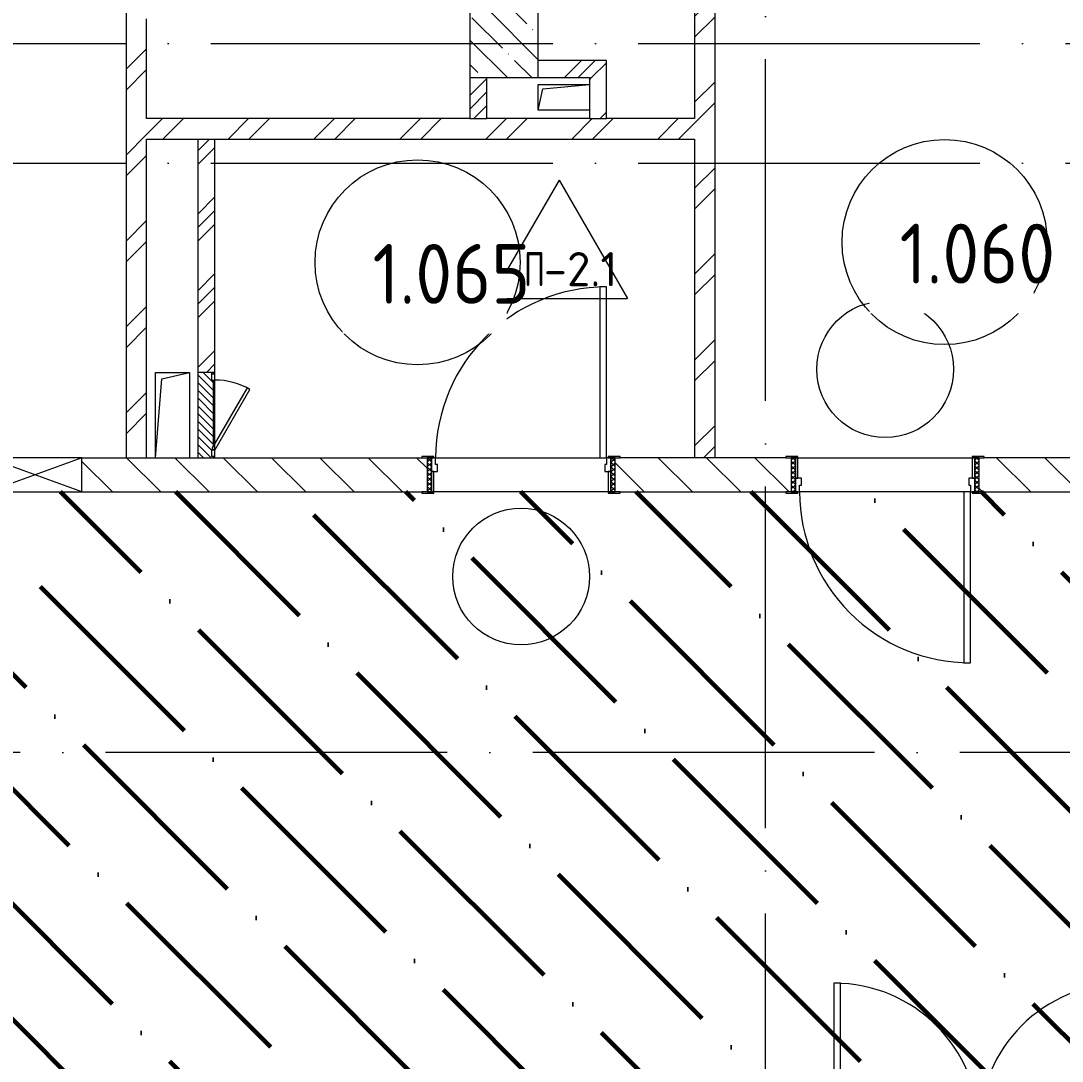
# Model space of a CAD drawing. Header units: millimetres. Extents: x -68946 to 288321, y -402657 to 324925.
# Drawn here: x 138630 to 144724, y 45718 to 51807 of the extents above; entities that cross this region are included whole.
import ezdxf

# ---------------------------------------------------------------- set-up
doc = ezdxf.new("R2010")
doc.units = ezdxf.units.MM
doc.linetypes.add('ADSK_Линия сетки', pattern=[2500, 2000, -250, 0, -250])
for name, color, linetype, lineweight in [('3.4) ПТ-2.15    4 вып', 200, 'Continuous', 60), ('A-AREA-____-IDEN', 250, 'Continuous', 9), ('A-DETL-GENF-OTLN', 250, 'Continuous', 5), ('A-DOOR-____-IDEN', 31, 'Continuous', 9), ('A-DOOR-____-MCUT', 250, 'Continuous', 5), ('A-DOOR-____-OTLN', 250, 'Continuous', 5), ('A-DOOR-FRAM-MCUT', 31, 'Continuous', 5), ('A-DOOR-FRAM-OTLN', 31, 'Continuous', 5), ('A-FLOR-____-IDEN', 11, 'Continuous', 9), ('A-FLOR-____-OTLN', 192, 'Continuous', 9), ('A-GENM-____-MCUT', 250, 'Continuous', 25), ('A-GENM-____-OTLN', 250, 'Continuous', 9), ('A-GLAZ-____-OTLN', 250, 'Continuous', 5), ('A-WALL-____-MCUT', 250, 'Continuous', 13), ('A-WALL-____-PATT', 250, 'Continuous', 13), ('I-WALL-____-OTLN', 250, 'Continuous', 9), ('S-COLS-____-MCUT', 250, 'Continuous', 25), ('S-COLS-____-OTLN', 250, 'Continuous', 9), ('S-GRID-____-OTLN', 250, 'Continuous', 9)]:
    doc.layers.add(name, color=color, linetype=linetype, lineweight=lineweight)
doc.styles.add('ISOCPEUR_1', font='isocpeur.ttf', dxfattribs={"width": 0.9, "height": 250})
doc.styles.add('ISOCPEUR_2', font='isocpeur.ttf', dxfattribs={"height": 160})
pattern_1 = [(45, (12287.9, -0.0006), (-251.4472, 251.4472), []), (45, (12287.9, 381), (-251.4472, 251.4472), [])]
pattern_2 = [(135, (1751.41, 164.685), (-14.14214, -14.14214), []), (225, (1751.41, 164.685), (14.14214, -14.14214), [])]
pattern_3 = [(45, (-371.384, 164.685), (-14.1421, 14.1421), []), (135, (-371.384, 164.685), (-14.1421, -14.1421), [])]
pattern_4 = [(45, (12287.9, -0.0006), (-224.5064, 224.5064), []), (45, (12367.3, -0.0006), (0, 449.0128), []), (45, (12208.54, -0.0006), (0, 449.0128), [])]

# ---------------------------------------------------------------- blocks, each defined once
blk = doc.blocks.new('Дверь_СКБ_1Ст_Внутренняя - Д-15п_1100x2100h_Приемная_ Кабинет психолога_ Кабинет логопеда-41864136-АР1_Маркировочный план 1 этажа С2и3')
at = {"layer": 'A-DOOR-____-OTLN'}
h = blk.add_hatch(dxfattribs=at)
h.set_pattern_fill('FP_14', color=256, style=0, pattern_type=2)
h.set_pattern_definition(pattern_2)
h.paths.add_polyline_path([(537.5, 100), (537.5, -100), (562.5, -100), (562.5, 100)])
at = {"layer": 'A-DOOR-FRAM-OTLN'}
h = blk.add_hatch(dxfattribs=at)
h.set_pattern_fill('FP_15', color=256, style=0, pattern_type=2)
h.set_pattern_definition(pattern_3)
h.paths.add_polyline_path([(-537.5, 100), (-537.5, -100), (-512.5, -100), (-512.5, 100)])
at = {"layer": 'A-DOOR-____-MCUT'}
for p, q in [((-487.5, 1100), (-487.5, 100)), ((-447.5, 1100), (-487.5, 1100)), ((-447.5, 100), (-447.5, 1100)), ((-487.5, 100), (-447.5, 100))]:
    blk.add_line(p, q, dxfattribs=at)
at = {"layer": 'A-DOOR-____-OTLN'}
blk.add_arc((-487.5, 100), 1000, 360, 90, dxfattribs=at)
at = {"layer": 'A-DOOR-FRAM-MCUT'}
for p, q in [((-497.5, 108), (-567.5, 108)), ((-567.5, 108), (-567.5, 100)), ((-567.5, 100), (-497.5, 100)), ((-512.5, 100), (-537.5, 100)), ((-537.5, 100), (-537.5, -100)), ((-487.5, 100), (-512.5, 100)), ((-512.5, 100), (-512.5, 20)), ((-512.5, -100), (-512.5, 100)), ((-497.5, 100), (-512.5, 100)), ((-512.5, 100), (-512.5, 99)), ((-512.5, 99), (-497.5, 99)), ((-497.5, 100), (-497.5, 108)), ((-497.5, 99), (-497.5, 100)), ((-487.5, 60), (-487.5, 100)), ((512.5, 100), (512.5, 60)), ((537.5, 100), (512.5, 100)), ((592.5, 108), (522.5, 108)), ((522.5, 108), (522.5, 100)), ((537.5, 100), (522.5, 100)), ((522.5, 100), (522.5, 99)), ((522.5, 100), (592.5, 100)), ((522.5, 99), (537.5, 99)), ((537.5, 20), (537.5, 100)), ((562.5, 100), (537.5, 100)), ((537.5, 100), (537.5, -100)), ((537.5, 99), (537.5, 100)), ((562.5, -100), (562.5, 100)), ((592.5, 100), (592.5, 108)), ((-512.5, 20), (-477.5, 20)), ((-497.5, 20), (-512.5, 20)), ((-512.5, 20), (-512.5, -100)), ((-497.5, -100), (-497.5, 20)), ((-477.5, 60), (-487.5, 60)), ((-477.5, 20), (-477.5, 60)), ((512.5, 60), (502.5, 60)), ((502.5, 60), (502.5, 20)), ((502.5, 20), (537.5, 20)), ((537.5, 20), (522.5, 20)), ((522.5, 20), (522.5, -100)), ((537.5, -100), (537.5, 20)), ((-497.5, -100), (-567.5, -100)), ((-567.5, -100), (-567.5, -108)), ((-567.5, -108), (-497.5, -108)), ((-537.5, -100), (-512.5, -100)), ((-512.5, -100), (-497.5, -100)), ((-497.5, -108), (-497.5, -100)), ((522.5, -100), (537.5, -100)), ((592.5, -100), (522.5, -100)), ((522.5, -100), (522.5, -108)), ((522.5, -108), (592.5, -108)), ((537.5, -100), (562.5, -100)), ((592.5, -108), (592.5, -100))]:
    blk.add_line(p, q, dxfattribs=at)
blk = doc.blocks.new('Дверь_СКБ_1Ст_Внутренняя - Д-14л_1100x2100h_Помещение для приготовления дезинфицирующих растворов и хранения уборочного инвентаря-41862147-АР1_Маркировочный план 1 этажа С2и3')
at = {"layer": 'A-DOOR-____-OTLN'}
h = blk.add_hatch(dxfattribs=at)
h.set_pattern_fill('FP_14', color=256, style=0, pattern_type=2)
h.set_pattern_definition(pattern_2)
h.paths.add_polyline_path([(562.5, -100), (562.5, 100), (537.5, 100), (537.5, -100)])
at = {"layer": 'A-DOOR-FRAM-OTLN'}
h = blk.add_hatch(dxfattribs=at)
h.set_pattern_fill('FP_15', color=256, style=0, pattern_type=2)
h.set_pattern_definition(pattern_3)
h.paths.add_polyline_path([(-537.5, -100), (-512.5, -100), (-512.5, 100), (-537.5, 100)])
at = {"layer": 'A-DOOR-____-MCUT'}
for p, q in [((512.5, 1100), (472.5, 1100)), ((472.5, 1100), (472.5, 100)), ((512.5, 100), (512.5, 1100)), ((472.5, 100), (512.5, 100))]:
    blk.add_line(p, q, dxfattribs=at)
at = {"layer": 'A-DOOR-____-OTLN'}
blk.add_arc((512.5, 100), 1000, 90, 180, dxfattribs=at)
at = {"layer": 'A-DOOR-FRAM-MCUT'}
for p, q in [((-497.5, 108), (-567.5, 108)), ((-567.5, 108), (-567.5, 100)), ((-567.5, 100), (-497.5, 100)), ((-512.5, 100), (-537.5, 100)), ((-537.5, 100), (-537.5, -100)), ((-487.5, 100), (-512.5, 100)), ((-512.5, 100), (-512.5, 20)), ((-512.5, -100), (-512.5, 100)), ((-497.5, 100), (-512.5, 100)), ((-512.5, 100), (-512.5, 99)), ((-512.5, 99), (-497.5, 99)), ((-497.5, 100), (-497.5, 108)), ((-497.5, 99), (-497.5, 100)), ((-487.5, 60), (-487.5, 100)), ((512.5, 100), (512.5, 60)), ((537.5, 100), (512.5, 100)), ((592.5, 108), (522.5, 108)), ((522.5, 108), (522.5, 100)), ((537.5, 100), (522.5, 100)), ((522.5, 100), (522.5, 99)), ((522.5, 100), (592.5, 100)), ((522.5, 99), (537.5, 99)), ((537.5, 20), (537.5, 100)), ((562.5, 100), (537.5, 100)), ((537.5, 100), (537.5, -100)), ((537.5, 99), (537.5, 100)), ((562.5, -100), (562.5, 100)), ((592.5, 100), (592.5, 108)), ((-512.5, 20), (-477.5, 20)), ((-497.5, 20), (-512.5, 20)), ((-512.5, 20), (-512.5, -100)), ((-497.5, -100), (-497.5, 20)), ((-477.5, 60), (-487.5, 60)), ((-477.5, 20), (-477.5, 60)), ((512.5, 60), (502.5, 60)), ((502.5, 60), (502.5, 20)), ((502.5, 20), (537.5, 20)), ((537.5, 20), (522.5, 20)), ((522.5, 20), (522.5, -100)), ((537.5, -100), (537.5, 20)), ((-497.5, -100), (-567.5, -100)), ((-567.5, -100), (-567.5, -108)), ((-567.5, -108), (-497.5, -108)), ((-537.5, -100), (-512.5, -100)), ((-512.5, -100), (-497.5, -100)), ((-497.5, -108), (-497.5, -100)), ((522.5, -100), (537.5, -100)), ((592.5, -100), (522.5, -100)), ((522.5, -100), (522.5, -108)), ((522.5, -108), (592.5, -108)), ((537.5, -100), (562.5, -100)), ((592.5, -108), (592.5, -100))]:
    blk.add_line(p, q, dxfattribs=at)
blk = doc.blocks.new('Дверь_СКБ_2Ст_Внутренняя1 - Н_ВВ-7_2000x2600h_Фрамуга сверху-42056825-АР1_Маркировочный план 1 этажа С2и3')
at = {"layer": 'A-DOOR-____-OTLN'}
h = blk.add_hatch(dxfattribs=at)
h.set_pattern_fill('FP_17', color=256, style=0, pattern_type=2)
h.set_pattern_definition([(135, (1301.41, 164.685), (-14.1421, -14.1421), []), (225, (1301.41, 164.685), (14.1421, -14.1421), [])])
h.paths.add_polyline_path([(1012.5, -100), (1012.5, 100), (987.5, 100), (987.5, -100)])
at = {"layer": 'A-DOOR-FRAM-OTLN'}
h = blk.add_hatch(dxfattribs=at)
h.set_pattern_fill('FP_18', color=256, style=0, pattern_type=2)
h.set_pattern_definition([(45, (-821.384, 164.685), (-14.1421, 14.1421), []), (135, (-821.384, 164.685), (-14.1421, -14.1421), [])])
h.paths.add_polyline_path([(-987.5, -100), (-962.5, -100), (-962.5, 100), (-987.5, 100), (-987.5, 20)])
at = {"layer": 'A-DOOR-____-MCUT'}
for p, q in [((-837.5, 950), (-837.5, 100)), ((-797.5, 950), (-837.5, 950)), ((-797.5, 100), (-797.5, 950)), ((862.5, 950), (822.5, 950)), ((822.5, 950), (822.5, 100)), ((862.5, 100), (862.5, 950)), ((-837.5, 100), (-797.5, 100)), ((822.5, 100), (862.5, 100))]:
    blk.add_line(p, q, dxfattribs=at)
at = {"layer": 'A-DOOR-____-OTLN'}
for centre, start, end in [((-837.5, 100), 0, 90), ((862.5, 100), 90, 180)]:
    blk.add_arc(centre, 850, start, end, dxfattribs=at)
at = {"layer": 'A-DOOR-FRAM-MCUT'}
for p, q in [((-947.5, 108), (-1017.5, 108)), ((-1017.5, 108), (-1017.5, 100)), ((-1017.5, 100), (-947.5, 100)), ((-962.5, 100), (-987.5, 100)), ((-987.5, 100), (-987.5, -100)), ((-837.5, 100), (-962.5, 100)), ((-962.5, 100), (-962.5, 20)), ((-962.5, -100), (-962.5, 100)), ((-947.5, 100), (-962.5, 100)), ((-962.5, 100), (-962.5, 99)), ((-962.5, 99), (-947.5, 99)), ((-947.5, 100), (-947.5, 108)), ((-947.5, 99), (-947.5, 100)), ((-837.5, 60), (-837.5, 100)), ((862.5, 100), (862.5, 60)), ((987.5, 100), (862.5, 100)), ((1042.5, 108), (972.5, 108)), ((972.5, 108), (972.5, 100)), ((987.5, 100), (972.5, 100)), ((972.5, 100), (972.5, 99)), ((972.5, 100), (1042.5, 100)), ((972.5, 99), (987.5, 99)), ((987.5, 20), (987.5, 100)), ((1012.5, 100), (987.5, 100)), ((987.5, 100), (987.5, -100)), ((987.5, 99), (987.5, 100)), ((1012.5, -100), (1012.5, 100)), ((1042.5, 100), (1042.5, 108)), ((-962.5, 20), (-827.5, 20)), ((-947.5, 20), (-962.5, 20)), ((-962.5, 20), (-962.5, -100)), ((-947.5, -100), (-947.5, 20)), ((-827.5, 60), (-837.5, 60)), ((-827.5, 20), (-827.5, 60)), ((862.5, 60), (852.5, 60)), ((852.5, 60), (852.5, 20)), ((852.5, 20), (987.5, 20)), ((987.5, 20), (972.5, 20)), ((972.5, 20), (972.5, -100)), ((987.5, -100), (987.5, 20)), ((-947.5, -100), (-1017.5, -100)), ((-1017.5, -100), (-1017.5, -108)), ((-1017.5, -108), (-947.5, -108)), ((-987.5, -100), (-962.5, -100)), ((-962.5, -100), (-947.5, -100)), ((-947.5, -108), (-947.5, -100)), ((972.5, -100), (987.5, -100)), ((1042.5, -100), (972.5, -100)), ((972.5, -100), (972.5, -108)), ((972.5, -108), (1042.5, -108)), ((987.5, -100), (1012.5, -100)), ((1042.5, -108), (1042.5, -100))]:
    blk.add_line(p, q, dxfattribs=at)
blk = doc.blocks.new('BSC_Колонна _Прямоугольная - 400x400-V57-АР1_Маркировочный план 1 этажа С2и3')
at = {"layer": 'S-COLS-____-OTLN', "lineweight": 5}
h = blk.add_hatch(dxfattribs=at)
h.set_pattern_fill('FP_92', color=256, style=0, pattern_type=2)
h.set_pattern_definition([(135, (-129169.98, -51675), (-142.56192, -142.56192), []), (135, (-129027.42, -51675), (-142.56192, -142.56192), [252.016, -50.403, 3.353, -47.05])])
h.paths.add_polyline_path([(-145, -200), (200, -200), (200, 200), (-200, 200), (-200, -200)])
at = {"layer": 'S-COLS-____-MCUT', "lineweight": 5}
for p, q in [((200, 200), (-200, 200)), ((-200, 200), (-200, -200)), ((200, -200), (200, 200)), ((-200, -200), (200, -200))]:
    blk.add_line(p, q, dxfattribs=at)
blk = doc.blocks.new('_Wn_-As_OpeningMEP_floor__Rectangular - _Wn_-As_OpeningMEP_floor__Rectangular-34858124-АР1_Маркировочный план 1 этажа С2и3')
at = {"layer": 'A-DETL-GENF-OTLN', "lineweight": 5}
for p, q in [((-123.4, 98.4), (150, 125)), ((-150, -25), (-123.4, 98.4))]:
    blk.add_line(p, q, dxfattribs=at)
blk = doc.blocks.new('_Wn_-As_OpeningMEP_floor__Rectangular - _Wn_-As_OpeningMEP_floor__Rectangular-V80-АР1_Маркировочный план 1 этажа С2и3')
at = {"layer": 'A-DETL-GENF-OTLN', "lineweight": 5}
for p, q in [((-100, -200), (-62.2, 262.2)), ((-62.2, 262.2), (100, 300))]:
    blk.add_line(p, q, dxfattribs=at)
blk = doc.blocks.new('_Wn_-As_OpeningMEP_wall__Rectangular - _Wn_-As_OpeningMEP_wall__Rectangular-40964395-АР1_Маркировочный план 1 этажа С2и3')
at = {"layer": 'A-DETL-GENF-OTLN', "lineweight": 5}
for p, q in [((275, -100), (-275, 100)), ((275, 100), (-275, -100)), ((-275, 100), (-275, -100)), ((275, 100), (-275, 100)), ((-275, 100), (-275, -100)), ((275, -100), (275, 100)), ((275, -100), (275, 100)), ((-275, -100), (275, -100))]:
    blk.add_line(p, q, dxfattribs=at)
blk = doc.blocks.new('АР_Люк - ЛРС_ВК_500х400_наружный_NCS S 1000-N-V137-АР1_Маркировочный план 1 этажа С2и3')
at = {"layer": 'A-DOOR-____-OTLN'}
h = blk.add_hatch(dxfattribs=at)
h.set_pattern_fill('FP_148', color=256, style=0, pattern_type=2)
h.set_pattern_definition([(45, (125, 0), (-22.6274, 22.6274), [])])
h.paths.add_polyline_path([(375, 30), (375, 50), (365, 50), (365, 30), (330, 30), (330, 50), (320, 32.7), (290, 50), (-80, 50), (-80, 30), (-115, 30), (-115, 50), (-125, 50), (-125, -50), (375, -50)])
at = {"layer": 'A-DETL-GENF-OTLN', "lineweight": 5}
for p, q in [((375, 50), (-125, 50)), ((-125, 50), (-125, -50)), ((375, -50), (375, 50)), ((-125, -50), (375, -50))]:
    blk.add_line(p, q, dxfattribs=at)
at = {"layer": 'A-DOOR-____-MCUT', "lineweight": 5}
for p, q in [((-25.1, 255), (-35.1, 237.7)), ((330, 50), (-25.1, 255)), ((-35.1, 237.7), (320, 32.7)), ((-80, 50), (-115, 50)), ((-115, 50), (-115, 30)), ((-115, 30), (-80, 30)), ((-80, 30), (-80, 50)), ((320, 32.7), (330, 50)), ((365, 50), (330, 50)), ((330, 50), (330, 30)), ((330, 30), (365, 30)), ((365, 30), (365, 50))]:
    blk.add_line(p, q, dxfattribs=at)
blk.add_arc((330, 50), 410, 150, 180, dxfattribs=at)
at = {"layer": 'A-DOOR-____-OTLN'}
blk.add_line((330, 50), (-25.1, 255), dxfattribs=at)
blk = doc.blocks.new('ASML_АР_Отделка Люка - ВО Отделка люков_Грунтовка 0_Шпатлевка 0_Окраска 0_0-42722003-АР1_Маркировочный план 1 этажа С2и3')
at = {"layer": 'A-GENM-____-MCUT', "lineweight": 5}
for p, q in [((-240, 3), (-250, 3)), ((-250, 3), (-250, 0)), ((177.1, 3), (-205, 3)), ((205, 3), (201, 3)), ((250, 3), (240, 3)), ((250, 0), (250, 3)), ((-250, 0), (-240, 0)), ((-205, 0), (182.3, 0)), ((199.2, 0), (205, 0)), ((240, 0), (250, 0))]:
    blk.add_line(p, q, dxfattribs=at)
blk = doc.blocks.new('AAR_СКБ_Марка_Помещения_мал - Номер-28977439-АР1_Маркировочный план 1 этажа С2и3')
at = {"layer": 'A-AREA-____-IDEN'}
blk.add_circle((-0.028, 0), 3, dxfattribs=at)
blk = doc.blocks.new('AAR_СКБ_Марка_Перекрытия - Марка пола-17325028-АР1_Маркировочный план 1 этажа С2и3')
at = {"layer": 'A-FLOR-____-IDEN'}
for p, q in [((0, 6.932), (-4.002, 0)), ((0, 6.932), (4.002, 0)), ((-4.002, 0), (4.002, 0))]:
    blk.add_line(p, q, dxfattribs=at)
blk = doc.blocks.new('ADSK_Марка_Дверь - Типоразмер_ADSK_Марка-30565456-АР1_Маркировочный план 1 этажа С2и3')
at = {"layer": 'A-DOOR-____-IDEN'}
blk.add_circle((0, 0), 4, dxfattribs=at)

msp = doc.modelspace()

# ---------------------------------------------------------------- hatches: boundary and pattern name
at = {"layer": '3.4) ПТ-2.15    4 вып'}
h = msp.add_hatch(dxfattribs=at)
h.set_pattern_fill('ANSI36', color=256, scale=150, angle=90)
h.paths.add_polyline_path([(130987.8919, 45325), (148787.9138, 45325), (148787.9138, 49050.0006), (127612.9138, 49050.0006), (127612.9138, 45525), (124352.9138, 45525), (124352.9138, 43325.1926), (127612.9138, 43325.1926), (127612.9138, 39775.023), (121357.9147, 39775.023), (121357.9147, 36800.9403), (122877.9144, 36800.9403), (122877.9144, 35974.9403), (126337.9144, 35974.9403), (126337.9144, 24349.9994), (130987.8919, 24349.9994), (130987.8919, 34875), (130607.9138, 34875), (130607.9138, 36475), (130987.8919, 36475), (130987.8919, 39775.023)])
at = {"layer": 'A-WALL-____-PATT', "lineweight": 15, "true_color": 0x000000}
h = msp.add_hatch(dxfattribs=at)
h.set_pattern_fill('FP_4', color=18, style=0, pattern_type=2)
h.set_pattern_definition(pattern_1)
h.paths.add_polyline_path([(139246.3468, 49250.0006), (139366.3463, 49250.0006), (139366.3468, 58375), (139246.3468, 58375), (139246.3468, 49258.0893)])
h = msp.add_hatch(dxfattribs=at)
h.set_pattern_fill('FP_4', color=18, style=0, pattern_type=2)
h.set_pattern_definition(pattern_1)
h.paths.add_polyline_path([(142572.9138, 49250.0006), (142692.9138, 49250.0006), (142692.9138, 52199.9994), (142572.9138, 52199.9994), (142572.9138, 49677.7159)])
h.paths.add_polyline_path([(142692.9138, 53299.9994), (142692.9138, 55430), (142572.9138, 55430), (142572.9138, 53299.9994), (142679.8294, 53299.9994)])
h = msp.add_hatch(dxfattribs=at)
h.set_pattern_fill('FP_5', color=18, style=0, pattern_type=2)
h.set_pattern_definition(pattern_4)
h.paths.add_polyline_path([(141765.3849, 51474.9994), (142057.8919, 51474.9994), (142057.8919, 51574.9994), (141657.8919, 51574.9994), (141657.8931, 51474.9994)])
h = msp.add_hatch(dxfattribs=at)
h.set_pattern_fill('FP_5', color=18, style=0, pattern_type=2)
h.set_pattern_definition(pattern_4)
h.paths.add_polyline_path([(141257.8919, 51234.9994), (141357.8919, 51234.9994), (141357.8919, 51474.9994), (141257.8919, 51474.9994), (141257.8919, 51284.9994)])
h = msp.add_hatch(dxfattribs=at)
h.set_pattern_fill('FP_5', color=18, style=0, pattern_type=2)
h.set_pattern_definition(pattern_4)
h.paths.add_polyline_path([(141957.8919, 51234.9994), (142057.8919, 51234.9994), (142057.8919, 51474.9994), (141957.8919, 51474.9994), (141957.8919, 51258.2994)])
h = msp.add_hatch(dxfattribs=at)
h.set_pattern_fill('FP_4', color=18, style=0, pattern_type=2)
h.set_pattern_definition(pattern_1)
h.paths.add_polyline_path([(139574.1869, 51114.9994), (142572.9138, 51114.9994), (142572.9138, 51234.9994), (139366.3468, 51234.9994), (139366.3468, 51114.9994), (139417.8626, 51114.9994)])
h = msp.add_hatch(dxfattribs=at)
h.set_pattern_fill('FP_5', color=18, style=0, pattern_type=2)
h.set_pattern_definition(pattern_4)
h.paths.add_polyline_path([(139756.3468, 49750.0006), (139766.3468, 49750.0006), (139766.3468, 51114.9994), (139666.3468, 51114.9994), (139666.3468, 49750.0006)])
h = msp.add_hatch(dxfattribs=at)
h.set_pattern_fill('FP_2', color=18, style=0, pattern_type=2)
h.set_pattern_definition([(135, (12287.91, -0.0006), (-141.42136, -141.42136), [])])
h.paths.add_polyline_path([(144987.9138, 49050.0006), (145512.8919, 49050.0006), (145512.8919, 49250.0006), (144237.9138, 49250.0006), (144237.9138, 49050.0006), (144812.9138, 49050.0006)])
h.paths.add_polyline_path([(146617.8919, 49050.0006), (148787.9138, 49050.0006), (148787.9138, 49250.0006), (146612.8919, 49250.0006), (146612.8919, 49050.0006)])
h.paths.add_polyline_path([(130710.6383, 49050.0006), (138437.9148, 49050.0006), (138437.9148, 49249.9987), (127932.9138, 49250.0006), (127932.9138, 49050.0006), (130417.6776, 49050.0006)])
h.paths.add_polyline_path([(127612.9138, 49050.0006), (127632.9138, 49050.0006), (127632.9138, 49250.0006), (127412.9138, 49250.0006), (127412.9138, 49050.0006), (127611.9652, 49050.0006)])
h.paths.add_polyline_path([(139792.9138, 49050.0006), (141007.9138, 49050.0006), (141007.9138, 49249.9987), (138987.9148, 49249.9987), (138987.9148, 49050.0006), (139784.5018, 49050.0006)])
h.paths.add_polyline_path([(142702.9138, 49050.0006), (143137.9138, 49050.0006), (143137.9138, 49250.0006), (142107.9138, 49249.9987), (142107.9138, 49050.0006), (142692.9138, 49050.0006)])

# ---------------------------------------------------------------- linework, layer by layer
at = {"layer": 'A-FLOR-____-OTLN', "color": 18, "lineweight": 5, "true_color": 0x000000}
for p, q in [((141657.8931, 51284.9994), (141657.8931, 51434.9994)), ((141657.8931, 51434.9994), (141957.8919, 51434.9994)), ((141957.8919, 51284.9994), (141657.8931, 51284.9994)), ((139417.8626, 49250.0006), (139417.8626, 49749.9987)), ((139417.8626, 49749.9987), (139617.8626, 49749.9987)), ((139617.8626, 49749.9987), (139617.8626, 49250.0006)), ((141057.9138, 49250.0006), (142017.9138, 49250.0006))]:
    msp.add_line(p, q, dxfattribs=at)
at = {"layer": 'A-WALL-____-MCUT', "color": 18, "lineweight": 15, "true_color": 0x000000}
for p, q in [((139246.3468, 58375), (139246.3468, 49250.0006)), ((142572.9138, 52169.9994), (142572.9138, 51234.9994)), ((142692.9138, 49250.0006), (142692.9138, 52169.9994)), ((139366.3468, 51234.9994), (139366.3468, 51819.722)), ((142057.8919, 51574.9994), (141657.8919, 51574.9994)), ((142057.8919, 51234.9994), (142057.8919, 51574.9994)), ((141257.8919, 51474.9994), (141257.8919, 51234.9994)), ((141357.8919, 51234.9994), (141357.8919, 51474.9994)), ((141657.8919, 51474.9994), (141957.8919, 51474.9994)), ((141957.8919, 51474.9994), (141957.8919, 51234.9994)), ((141257.8919, 51234.9994), (139366.3468, 51234.9994)), ((141257.8919, 51234.9994), (141357.8919, 51234.9994)), ((141957.8919, 51234.9994), (141357.8919, 51234.9994)), ((141957.8919, 51234.9994), (142057.8919, 51234.9994)), ((142572.9138, 51234.9994), (142057.8919, 51234.9994)), ((139366.3468, 51114.9994), (142572.9138, 51114.9994)), ((139366.3468, 49250.0006), (139366.3468, 51114.9994)), ((139666.3468, 51114.9994), (139666.3468, 49250.0006)), ((139766.3468, 49740.0006), (139766.3468, 51114.9994)), ((142572.9138, 51114.9994), (142572.9138, 49250.0006)), ((139766.3468, 49335.0006), (139766.3468, 49705.0006)), ((138987.9148, 49250.0006), (139756.3468, 49250.0006)), ((139759.3468, 49250.0006), (140977.9138, 49250.0006)), ((139766.3468, 49250.0006), (139766.3468, 49260.0006)), ((143107.9138, 49250.0006), (142137.9138, 49250.0006)), ((145482.8919, 49250.0006), (144267.9138, 49250.0006)), ((138987.9148, 49050.0006), (140977.9138, 49050.0006)), ((142137.9138, 49050.0006), (143107.9138, 49050.0006)), ((144267.9138, 49050.0006), (145482.8919, 49050.0006))]:
    msp.add_line(p, q, dxfattribs=at)
at = {"layer": 'I-WALL-____-OTLN', "color": 18, "lineweight": 15, "true_color": 0x000000}
for p, q in [((141057.9138, 49250.0006), (142017.9138, 49250.0006)), ((143177.9138, 49250.0006), (144197.9138, 49250.0006)), ((142067.9138, 49050.0006), (141047.9138, 49050.0006)), ((144147.9138, 49050.0006), (143187.9138, 49050.0006))]:
    msp.add_line(p, q, dxfattribs=at)
at = {"layer": 'S-GRID-____-OTLN', "color": 18, "linetype": 'ADSK_Линия сетки', "true_color": 0x000000}
for p, q in [((142987.9138, -2919.5356), (142987.9138, 61063.6538)), ((77240.3519, 51675), (168626.8279, 51675)), ((77240.3519, 50975), (168626.8279, 50975)), ((168626.8279, 47525), (111607.9138, 47525))]:
    msp.add_line(p, q, dxfattribs=at)

# ---------------------------------------------------------------- block references
at = {"layer": 'A-AREA-____-IDEN', "color": 18, "true_color": 0x000000, "xscale": 200, "yscale": 200, "zscale": 99.99999999999993}
for p in [(144041.9878, 50512.2816), (140957.6956, 50393.8481)]:
    msp.add_blockref('AAR_СКБ_Марка_Помещения_мал - Номер-28977439-АР1_Маркировочный план 1 этажа С2и3', p, dxfattribs=at)
at = {"layer": 'A-DOOR-____-IDEN', "color": 18, "true_color": 0x000000, "xscale": 99.99999999999993, "yscale": 99.99999999999993, "zscale": 99.99999999999993}
for p in [(143688.3712, 49767.7712), (141557.9138, 48554.6644)]:
    msp.add_blockref('ADSK_Марка_Дверь - Типоразмер_ADSK_Марка-30565456-АР1_Маркировочный план 1 этажа С2и3', p, dxfattribs=at)
at = {"layer": 'A-DOOR-____-OTLN', "color": 18, "true_color": 0x000000}
for name, p in [('Дверь_СКБ_1Ст_Внутренняя - Д-14л_1100x2100h_Помещение для приготовления дезинфицирующих растворов и хранения уборочного инвентаря-41862147-АР1_Маркировочный план 1 этажа С2и3', (141545.4138, 49150.0006)), ('Дверь_СКБ_2Ст_Внутренняя1 - Н_ВВ-7_2000x2600h_Фрамуга сверху-42056825-АР1_Маркировочный план 1 этажа С2и3', (144225.3919, 45224.9684))]:
    msp.add_blockref(name, p, dxfattribs=at)
for name, p, rotation in [('АР_Люк - ЛРС_ВК_500х400_наружный_NCS S 1000-N-V137-АР1_Маркировочный план 1 этажа С2и3', (139716.3468, 49625.0006), 270), ('Дверь_СКБ_1Ст_Внутренняя - Д-15п_1100x2100h_Приемная_ Кабинет психолога_ Кабинет логопеда-41864136-АР1_Маркировочный план 1 этажа С2и3', (143700.4138, 49150.0006), 180)]:
    msp.add_blockref(name, p, dxfattribs=dict(at, rotation=rotation))
at = {"layer": 'A-FLOR-____-IDEN', "color": 18, "true_color": 0x000000, "xscale": 99.99999999999993, "yscale": 99.99999999999993, "zscale": 99.99999999999993}
msp.add_blockref('AAR_СКБ_Марка_Перекрытия - Марка пола-17325028-АР1_Маркировочный план 1 этажа С2и3', (141779.8574, 50182.5), dxfattribs=at)
at = {"layer": 'A-GENM-____-OTLN', "color": 18, "lineweight": 5, "true_color": 0x000000, "rotation": 270}
msp.add_blockref('ASML_АР_Отделка Люка - ВО Отделка люков_Грунтовка 0_Шпатлевка 0_Окраска 0_0-42722003-АР1_Маркировочный план 1 этажа С2и3', (139756.3468, 49500.0006), dxfattribs=at)
at = {"layer": 'A-GLAZ-____-OTLN', "color": 18, "true_color": 0x000000}
for name, p in [('_Wn_-As_OpeningMEP_floor__Rectangular - _Wn_-As_OpeningMEP_floor__Rectangular-34858124-АР1_Маркировочный план 1 этажа С2и3', (141807.8925, 51309.9994)), ('_Wn_-As_OpeningMEP_floor__Rectangular - _Wn_-As_OpeningMEP_floor__Rectangular-V80-АР1_Маркировочный план 1 этажа С2и3', (139517.8626, 49449.9987)), ('_Wn_-As_OpeningMEP_wall__Rectangular - _Wn_-As_OpeningMEP_wall__Rectangular-40964395-АР1_Маркировочный план 1 этажа С2и3', (138712.9148, 49150.0006))]:
    msp.add_blockref(name, p, dxfattribs=at)
at = {"layer": 'S-COLS-____-OTLN', "color": 18, "lineweight": 5, "true_color": 0x000000}
msp.add_blockref('BSC_Колонна _Прямоугольная - 400x400-V57-АР1_Маркировочный план 1 этажа С2и3', (141457.8919, 51674.9994), dxfattribs=at)

# ---------------------------------------------------------------- texts
at = {"layer": 'A-FLOR-____-IDEN', "color": 18, "true_color": 0x000000, "char_height": 200, "attachment_point": 1, "style": 'ISOCPEUR_2'}
for s, insert, width in [('\\fISOCPEUR|b0|i0|c204|p34|;\\W.7;П', (141574.6225, 50453.8858), 140.295312), ('-2.1', (141690.3777, 50453.8858), 381.60325)]:
    msp.add_mtext(s, dxfattribs=dict(at, insert=insert, width=width))

# ---------------------------------------------------------------- next in the draw order: texts
at = {"layer": 'A-AREA-____-IDEN', "color": 18, "true_color": 0x000000, "char_height": 350, "width": 609.2825, "attachment_point": 1, "style": 'ISOCPEUR_1', "bg_fill": 3, "box_fill_scale": 1.5, "bg_fill_color": 256, "bg_fill_transparency": 0}
for s, insert in [('1.060', (143772.4874, 50619.7672)), ('1.065', (140688.1952, 50501.3336))]:
    msp.add_mtext(s, dxfattribs=dict(at, insert=insert))

doc.saveas('drawing.dxf')
